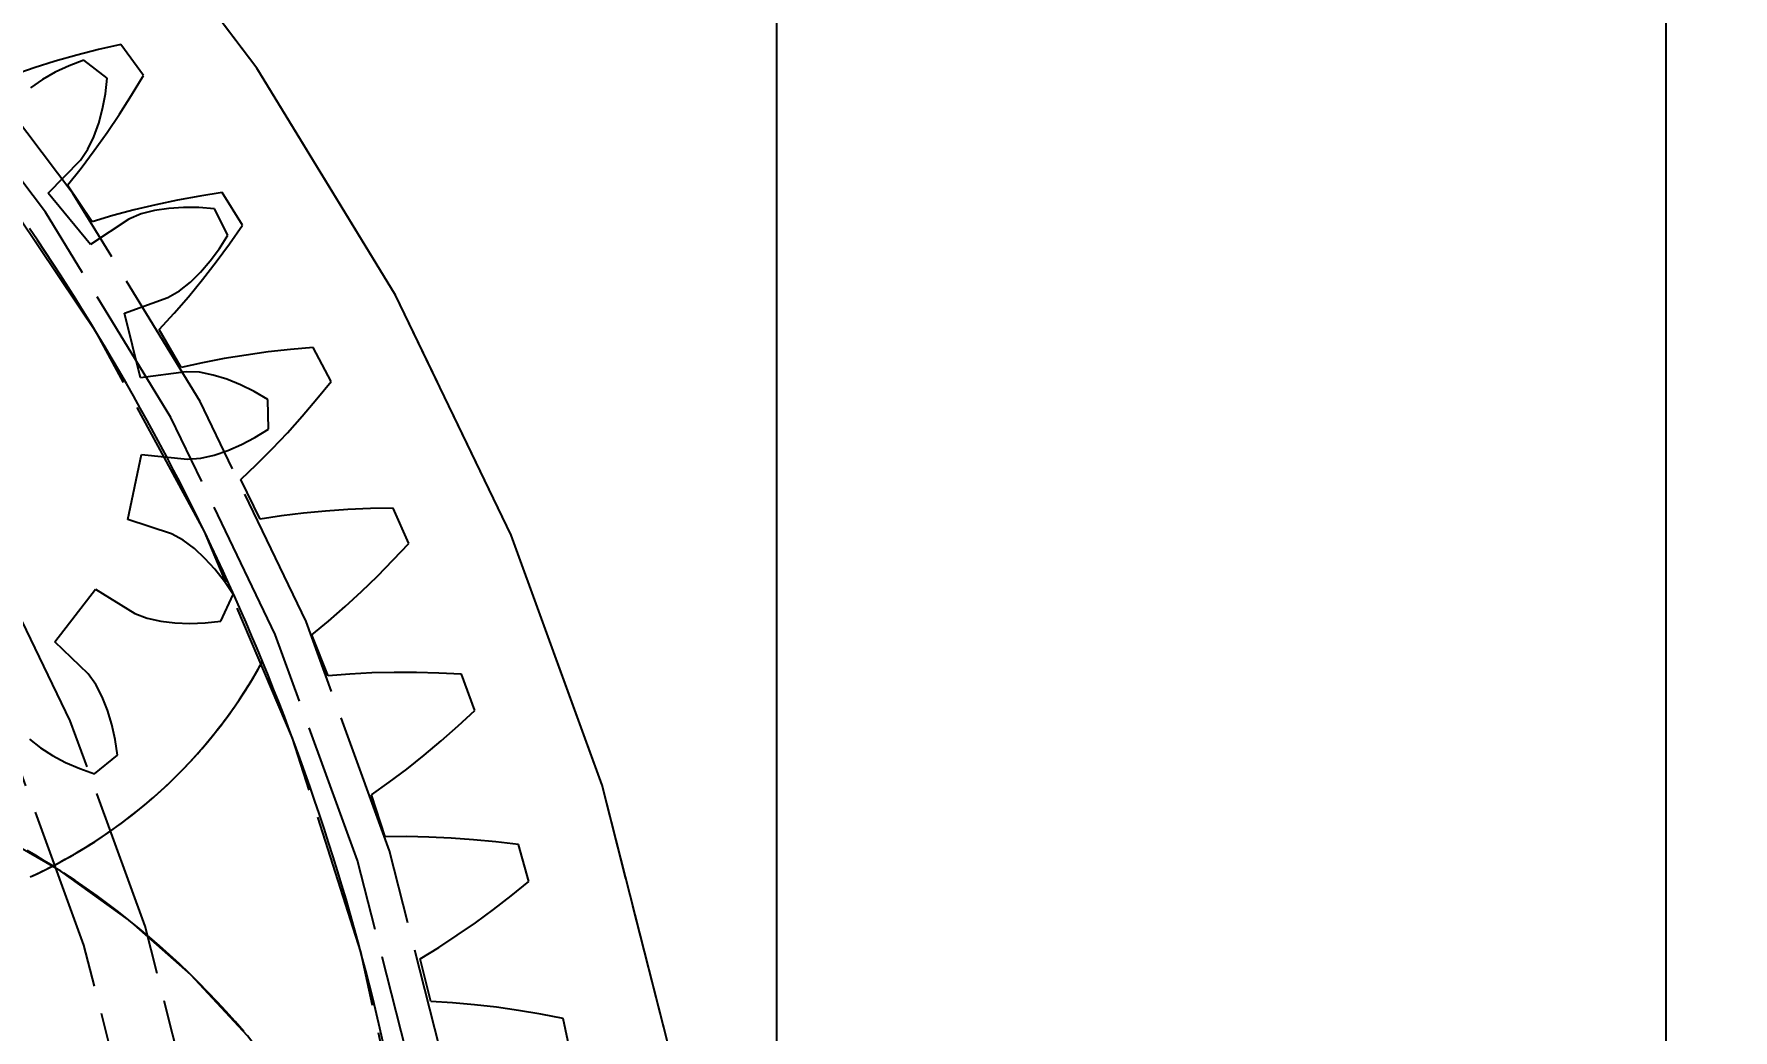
# Model space of a CAD drawing. Header units: millimetres. Extents: x -9 to 234, y -53 to 196.
# Drawn here: x 43.08 to 58.35, y 150.57 to 159.53 of the extents above; entities that cross this region are included whole.
import ezdxf

# ---------------------------------------------------------------- set-up
doc = ezdxf.new("R2010")
doc.units = ezdxf.units.MM
doc.linetypes.add('DASHED', pattern=[1.524, 1.27, -0.254])
for name, color, linetype in [('DIMS', 3, 'CONTINUOUS'), ('HIDDEN', 8, 'DASHED'), ('VISIBLE', 7, 'CONTINUOUS')]:
    doc.layers.add(name, color=color, linetype=linetype)
doc.styles.add('OpenSansCondensed-Light', font='OpenSansCondensed-Light.ttf')
doc.dimstyles.new('EZDXF', dxfattribs={"dimtxt": 0.25, "dimasz": 0.175, "dimexe": 0.375, "dimexo": 0.125, "dimgap": 0.1, "dimtad": 1, "dimlfac": 100, "dimzin": 12, "dimdsep": 46, "dimtxsty": 'OpenSansCondensed-Light', "dimblk": 'ARCHTICK', "dimcen": 2.5, "dimazin": 3, "dimtfac": 0.5, "dimtmove": 2, "dimatfit": 3})

# ---------------------------------------------------------------- blocks, each defined once
blk = doc.blocks.new('_ARCHTICK')
at = {"color": 0, "linetype": 'BYBLOCK', "const_width": 0.15}
blk.add_lwpolyline([(-0.5, -0.5), (0.5, 0.5)], dxfattribs=at)

msp = doc.modelspace()

# ---------------------------------------------------------------- linework, layer by layer
at = {"layer": 'HIDDEN'}
for points in [[(49.75, 187.1), (49.75, 81.6)], [(49.25, 145.7), (49.13074, 148.08963), (48.77414, 150.45551), (48.18375, 152.77412), (47.36543, 155.02244), (46.32732, 157.1781), (45.07973, 159.21968), (43.63507, 161.1269), (42.00768, 162.8808), (40.21376, 164.46396), (38.27111, 165.86062), (36.19906, 167.05692), (34.01818, 168.04097), (31.75017, 168.80298), (29.41756, 169.33539), (27.04352, 169.63289), (24.65166, 169.69254), (22.26575, 169.51374), (19.9095, 169.09827), (17.60632, 168.45026), (15.37911, 167.57614), (13.25, 166.48461)], [(49.25, 145.7), (49.13074, 148.08963), (48.77414, 150.45551), (48.18375, 152.77412), (47.36543, 155.02244), (46.32732, 157.1781), (45.07973, 159.21968), (43.63507, 161.1269), (42.00768, 162.8808), (40.21376, 164.46396), (38.27111, 165.86062), (36.19906, 167.05692), (34.01818, 168.04097), (31.75017, 168.80298), (29.41756, 169.33539), (27.04352, 169.63289), (24.65166, 169.69254), (22.26575, 169.51374), (19.9095, 169.09827), (17.60632, 168.45026), (15.37911, 167.57614), (13.25, 166.48461)], [(49.25, 145.7), (49.13074, 148.08963), (48.77414, 150.45551), (48.18375, 152.77412), (47.36543, 155.02244), (46.32732, 157.1781), (45.07973, 159.21968), (43.63507, 161.1269), (42.00768, 162.8808), (40.21376, 164.46396), (38.27111, 165.86062), (36.19906, 167.05692), (34.01818, 168.04097), (31.75017, 168.80298), (29.41756, 169.33539), (27.04352, 169.63289), (24.65166, 169.69254), (22.26575, 169.51374), (19.9095, 169.09827), (17.60632, 168.45026), (15.37911, 167.57614), (13.25, 166.48461)], [(49.25, 145.7), (49.13074, 148.08963), (48.77414, 150.45551), (48.18375, 152.77412), (47.36543, 155.02244), (46.32732, 157.1781), (45.07973, 159.21968), (43.63507, 161.1269), (42.00768, 162.8808), (40.21376, 164.46396), (38.27111, 165.86062), (36.19906, 167.05692), (34.01818, 168.04097), (31.75017, 168.80298), (29.41756, 169.33539), (27.04352, 169.63289), (24.65166, 169.69254), (22.26575, 169.51374), (19.9095, 169.09827), (17.60632, 168.45026), (15.37911, 167.57614), (13.25, 166.48461)], [(49.25, 145.7), (49.13074, 148.08963), (48.77414, 150.45551), (48.18375, 152.77412), (47.36543, 155.02244), (46.32732, 157.1781), (45.07973, 159.21968), (43.63507, 161.1269), (42.00768, 162.8808), (40.21376, 164.46396), (38.27111, 165.86062), (36.19906, 167.05692), (34.01818, 168.04097), (31.75017, 168.80298), (29.41756, 169.33539), (27.04352, 169.63289), (24.65166, 169.69254), (22.26575, 169.51374), (19.9095, 169.09827), (17.60632, 168.45026), (15.37911, 167.57614), (13.25, 166.48461)], [(47.25, 145.7), (47.14068, 147.89049), (46.81379, 150.05922), (46.2726, 152.18461), (45.52248, 154.24557), (44.57087, 156.22159), (43.42725, 158.09304), (42.10298, 159.84133), (40.61121, 161.44907), (38.96678, 162.90029), (37.18602, 164.18057), (35.28663, 165.27718), (33.2875, 166.17922), (31.20849, 166.87773), (29.07026, 167.36577), (26.89406, 167.63848), (24.70152, 167.69316), (22.51444, 167.52926), (20.35454, 167.14841), (18.24329, 166.5544), (16.20168, 165.75313), (14.25, 164.75256), (12.40764, 163.56264)], [(47.25, 145.7), (47.14068, 147.89049), (46.81379, 150.05922), (46.2726, 152.18461), (45.52248, 154.24557), (44.57087, 156.22159), (43.42725, 158.09304), (42.10298, 159.84133), (40.61121, 161.44907), (38.96678, 162.90029), (37.18602, 164.18057), (35.28663, 165.27718), (33.2875, 166.17922), (31.20849, 166.87773), (29.07026, 167.36577), (26.89406, 167.63848), (24.70152, 167.69316), (22.51444, 167.52926), (20.35454, 167.14841), (18.24329, 166.5544), (16.20168, 165.75313), (14.25, 164.75256), (12.40764, 163.56264)], [(46.95, 145.7), (46.84217, 147.86062), (46.51974, 149.99977), (45.98593, 152.09619), (45.24603, 154.12904), (44.30741, 156.07811), (43.17938, 157.92405), (41.87316, 159.64849), (40.40174, 161.23431), (38.77973, 162.66574), (37.02325, 163.92856), (35.14977, 165.01022), (33.1779, 165.89996), (31.12724, 166.58895), (29.01817, 167.07033), (26.87164, 167.33932), (24.709, 167.39326), (22.55174, 167.23159), (20.4213, 166.85594), (18.33884, 166.27002), (16.32507, 165.47968), (14.4, 164.49275), (12.58276, 163.31905)], [(46.95, 145.7), (46.84217, 147.86062), (46.51974, 149.99977), (45.98593, 152.09619), (45.24603, 154.12904), (44.30741, 156.07811), (43.17938, 157.92405), (41.87316, 159.64849), (40.40174, 161.23431), (38.77973, 162.66574), (37.02325, 163.92856), (35.14977, 165.01022), (33.1779, 165.89996), (31.12724, 166.58895), (29.01817, 167.07033), (26.87164, 167.33932), (24.709, 167.39326), (22.55174, 167.23159), (20.4213, 166.85594), (18.33884, 166.27002), (16.32507, 165.47968), (14.4, 164.49275), (12.58276, 163.31905)], [(46.95, 145.7), (46.84217, 147.86062), (46.51974, 149.99977), (45.98593, 152.09619), (45.24603, 154.12904), (44.30741, 156.07811), (43.17938, 157.92405), (41.87316, 159.64849), (40.40174, 161.23431), (38.77973, 162.66574), (37.02325, 163.92856), (35.14977, 165.01022), (33.1779, 165.89996), (31.12724, 166.58895), (29.01817, 167.07033), (26.87164, 167.33932), (24.709, 167.39326), (22.55174, 167.23159), (20.4213, 166.85594), (18.33884, 166.27002), (16.32507, 165.47968), (14.4, 164.49275), (12.58276, 163.31905)], [(46.95, 145.7), (46.84217, 147.86062), (46.51974, 149.99977), (45.98593, 152.09619), (45.24603, 154.12904), (44.30741, 156.07811), (43.17938, 157.92405), (41.87316, 159.64849), (40.40174, 161.23431), (38.77973, 162.66574), (37.02325, 163.92856), (35.14977, 165.01022), (33.1779, 165.89996), (31.12724, 166.58895), (29.01817, 167.07033), (26.87164, 167.33932), (24.709, 167.39326), (22.55174, 167.23159), (20.4213, 166.85594), (18.33884, 166.27002), (16.32507, 165.47968), (14.4, 164.49275), (12.58276, 163.31905)], [(44.95, 145.7), (44.85211, 147.66149), (44.5594, 149.60348), (44.07478, 151.50668), (43.40308, 153.35217), (42.55096, 155.1216), (41.5269, 156.79741), (40.34108, 158.36292), (39.00527, 159.80258), (37.53275, 161.10208), (35.93816, 162.24851), (34.23735, 163.23047), (32.44722, 164.03821), (30.58556, 164.6637), (28.67087, 165.10071), (26.72218, 165.34491), (24.75887, 165.39388), (22.80043, 165.24711), (20.86634, 164.90608), (18.97581, 164.37417), (17.14764, 163.65667), (15.4, 162.7607), (13.75025, 161.69518)], [(44.95, 145.7), (44.85211, 147.66149), (44.5594, 149.60348), (44.07478, 151.50668), (43.40308, 153.35217), (42.55096, 155.1216), (41.5269, 156.79741), (40.34108, 158.36292), (39.00527, 159.80258), (37.53275, 161.10208), (35.93816, 162.24851), (34.23735, 163.23047), (32.44722, 164.03821), (30.58556, 164.6637), (28.67087, 165.10071), (26.72218, 165.34491), (24.75887, 165.39388), (22.80043, 165.24711), (20.86634, 164.90608), (18.97581, 164.37417), (17.14764, 163.65667), (15.4, 162.7607), (13.75025, 161.69518)], [(44.95, 145.7), (44.85211, 147.66149), (44.5594, 149.60348), (44.07478, 151.50668), (43.40308, 153.35217), (42.55096, 155.1216), (41.5269, 156.79741), (40.34108, 158.36292), (39.00527, 159.80258), (37.53275, 161.10208), (35.93816, 162.24851), (34.23735, 163.23047), (32.44722, 164.03821), (30.58556, 164.6637), (28.67087, 165.10071), (26.72218, 165.34491), (24.75887, 165.39388), (22.80043, 165.24711), (20.86634, 164.90608), (18.97581, 164.37417), (17.14764, 163.65667), (15.4, 162.7607), (13.75025, 161.69518)], [(44.95, 145.7), (44.85211, 147.66149), (44.5594, 149.60348), (44.07478, 151.50668), (43.40308, 153.35217), (42.55096, 155.1216), (41.5269, 156.79741), (40.34108, 158.36292), (39.00527, 159.80258), (37.53275, 161.10208), (35.93816, 162.24851), (34.23735, 163.23047), (32.44722, 164.03821), (30.58556, 164.6637), (28.67087, 165.10071), (26.72218, 165.34491), (24.75887, 165.39388), (22.80043, 165.24711), (20.86634, 164.90608), (18.97581, 164.37417), (17.14764, 163.65667), (15.4, 162.7607), (13.75025, 161.69518)], [(44.375, 145.7), (44.27996, 147.60424), (43.9958, 149.48954), (43.52533, 151.33719), (42.87323, 153.12882), (42.04599, 154.84661), (41.05182, 156.4735), (39.9006, 157.99331), (38.60378, 159.39095), (37.17424, 160.65253), (35.6262, 161.7655), (33.97503, 162.7188), (32.23715, 163.50296), (30.42982, 164.11019), (28.57102, 164.53445), (26.67921, 164.77152), (24.7732, 164.81906), (22.87193, 164.67657), (20.99429, 164.3455), (19.15894, 163.82911), (17.38413, 163.13255), (15.6875, 162.26274), (14.0859, 161.22831), (12.59526, 160.03957)], [(44.375, 145.7), (44.27996, 147.60424), (43.9958, 149.48954), (43.52533, 151.33719), (42.87323, 153.12882), (42.04599, 154.84661), (41.05182, 156.4735), (39.9006, 157.99331), (38.60378, 159.39095), (37.17424, 160.65253), (35.6262, 161.7655), (33.97503, 162.7188), (32.23715, 163.50296), (30.42982, 164.11019), (28.57102, 164.53445), (26.67921, 164.77152), (24.7732, 164.81906), (22.87193, 164.67657), (20.99429, 164.3455), (19.15894, 163.82911), (17.38413, 163.13255), (15.6875, 162.26274), (14.0859, 161.22831), (12.59526, 160.03957)], [(43.46126, 159.33497), (43.268, 159.28007)], [(43.46126, 159.33497), (43.268, 159.28007)], [(43.65741, 159.38563), (43.46126, 159.33497)], [(43.65741, 159.38563), (43.46126, 159.33497)], [(43.85627, 159.43216), (43.65741, 159.38563)], [(43.85627, 159.43216), (43.65741, 159.38563)], [(44.05971, 159.15215), (43.85627, 159.43216)], [(44.05971, 159.15215), (43.85627, 159.43216)], [(43.07778, 159.22076), (42.89081, 159.15686)], [(43.07778, 159.22076), (42.89081, 159.15686)], [(43.268, 159.28007), (43.07778, 159.22076)], [(43.268, 159.28007), (43.07778, 159.22076)], [(43.26836, 159.18159), (43.15223, 159.11589)], [(43.26836, 159.18159), (43.15223, 159.11589)], [(43.39292, 159.2403), (43.26836, 159.18159)], [(43.39292, 159.2403), (43.26836, 159.18159)], [(43.52515, 159.29198), (43.39292, 159.2403)], [(43.52515, 159.29198), (43.39292, 159.2403)], [(43.73542, 159.12938), (43.52515, 159.29198)], [(43.73542, 159.12938), (43.52515, 159.29198)], [(43.954, 158.97739), (44.05971, 159.15215)], [(43.954, 158.97739), (44.05971, 159.15215)], [(43.15223, 159.11589), (43.04557, 159.04307)], [(43.15223, 159.11589), (43.04557, 159.04307)], [(43.71868, 158.9884), (43.73542, 159.12938)], [(43.71868, 158.9884), (43.73542, 159.12938)], [(43.65882, 158.72415), (43.69319, 158.85307)], [(43.65882, 158.72415), (43.69319, 158.85307)], [(43.69319, 158.85307), (43.71868, 158.9884)], [(43.69319, 158.85307), (43.71868, 158.9884)], [(43.84522, 158.8065), (43.954, 158.97739)], [(43.84522, 158.8065), (43.954, 158.97739)], [(43.61518, 158.60261), (43.65882, 158.72415)], [(43.61518, 158.60261), (43.65882, 158.72415)], [(43.73328, 158.63966), (43.84522, 158.8065)], [(43.73328, 158.63966), (43.84522, 158.8065)], [(43.56131, 158.48998), (43.61518, 158.60261)], [(43.56131, 158.48998), (43.61518, 158.60261)], [(43.61809, 158.47708), (43.73328, 158.63966)], [(43.61809, 158.47708), (43.73328, 158.63966)], [(45.098, 137.43519), (45.78515, 139.33151), (46.29158, 141.28389), (46.61282, 143.27513), (46.74605, 145.2877), (46.69009, 147.30391), (46.44544, 149.306), (46.01425, 151.27636), (45.40032, 153.19764), (44.60905, 155.05293), (43.64739, 156.82591), (42.52383, 158.50097)], [(43.20299, 158.09565), (43.49356, 158.39044)], [(43.20299, 158.09565), (43.49356, 158.39044)], [(43.49356, 158.39044), (43.56131, 158.48998)], [(43.49356, 158.39044), (43.56131, 158.48998)], [(43.49954, 158.31901), (43.61809, 158.47708)], [(43.49954, 158.31901), (43.61809, 158.47708)], [(43.37744, 158.16578), (43.49954, 158.31901)], [(43.37744, 158.16578), (43.49954, 158.31901)], [(43.58369, 157.63265), (43.20299, 158.09565)], [(43.58369, 157.63265), (43.20299, 158.09565)], [(43.59873, 157.83771), (43.37744, 158.16578)], [(43.59873, 157.83771), (43.37744, 158.16578)], [(44.76886, 158.1008), (44.56723, 158.06825)], [(44.76886, 158.1008), (44.56723, 158.06825)], [(44.95227, 157.80728), (44.76886, 158.1008)], [(44.95227, 157.80728), (44.76886, 158.1008)], [(43.97751, 157.94422), (43.78654, 157.89352)], [(43.97751, 157.94422), (43.78654, 157.89352)], [(44.1714, 157.99011), (43.97751, 157.94422)], [(44.1714, 157.99011), (43.97751, 157.94422)], [(44.16075, 157.9391), (44.03983, 157.90801)], [(44.16075, 157.9391), (44.03983, 157.90801)], [(44.28844, 157.95842), (44.16075, 157.9391)], [(44.28844, 157.95842), (44.16075, 157.9391)], [(44.36803, 158.0314), (44.1714, 157.99011)], [(44.36803, 158.0314), (44.1714, 157.99011)], [(44.42157, 157.96723), (44.28844, 157.95842)], [(44.42157, 157.96723), (44.28844, 157.95842)], [(44.56723, 158.06825), (44.36803, 158.0314)], [(44.56723, 158.06825), (44.36803, 158.0314)], [(44.55927, 157.96609), (44.42157, 157.96723)], [(44.55927, 157.96609), (44.42157, 157.96723)], [(44.70083, 157.95527), (44.55927, 157.96609)], [(44.70083, 157.95527), (44.55927, 157.96609)], [(44.81972, 157.71754), (44.70083, 157.95527)], [(44.81972, 157.71754), (44.70083, 157.95527)], [(45.13091, 153.88533), (45.08239, 154.00219), (45.03318, 154.11877), (44.98329, 154.23506), (44.93272, 154.35105), (44.88146, 154.46674), (44.82953, 154.58212), (44.77691, 154.6972), (44.72362, 154.81197), (44.66966, 154.92643), (44.61502, 155.04056), (44.55971, 155.15437), (44.50373, 155.26785), (44.44709, 155.381), (44.38978, 155.49381), (44.33181, 155.60629), (44.27318, 155.71842), (44.21388, 155.83021), (44.15393, 155.94164), (44.09333, 156.05272), (44.03207, 156.16345), (43.97017, 156.2738), (43.90761, 156.3838), (43.84441, 156.49342), (43.78056, 156.60267), (43.71608, 156.71154), (43.65095, 156.82003), (43.58518, 156.92813), (43.51878, 157.03585), (43.45175, 157.14317), (43.38409, 157.2501), (43.3158, 157.35663), (43.24688, 157.46275), (43.17734, 157.56847), (43.10718, 157.67377), (43.0364, 157.77866)], [(43.92908, 157.86077), (43.58369, 157.63265)], [(43.92908, 157.86077), (43.58369, 157.63265)], [(43.78654, 157.89352), (43.59873, 157.83771)], [(43.78654, 157.89352), (43.59873, 157.83771)], [(44.03983, 157.90801), (43.92908, 157.86077)], [(44.03983, 157.90801), (43.92908, 157.86077)], [(44.83463, 157.64032), (44.95227, 157.80728)], [(44.83463, 157.64032), (44.95227, 157.80728)], [(44.71418, 157.47744), (44.83463, 157.64032)], [(44.71418, 157.47744), (44.83463, 157.64032)], [(44.74347, 157.59779), (44.81972, 157.71754)], [(44.74347, 157.59779), (44.81972, 157.71754)], [(44.57489, 157.38568), (44.66179, 157.48692)], [(44.57489, 157.38568), (44.66179, 157.48692)], [(44.59088, 157.31881), (44.71418, 157.47744)], [(44.59088, 157.31881), (44.71418, 157.47744)], [(44.66179, 157.48692), (44.74347, 157.59779)], [(44.66179, 157.48692), (44.74347, 157.59779)], [(44.46463, 157.16466), (44.59088, 157.31881)], [(44.46463, 157.16466), (44.59088, 157.31881)], [(44.48283, 157.29511), (44.57489, 157.38568)], [(44.48283, 157.29511), (44.57489, 157.38568)], [(44.2812, 157.15672), (44.38543, 157.21701)], [(44.2812, 157.15672), (44.38543, 157.21701)], [(44.33534, 157.01525), (44.46463, 157.16466)], [(44.33534, 157.01525), (44.46463, 157.16466)], [(44.38543, 157.21701), (44.48283, 157.29511)], [(44.38543, 157.21701), (44.48283, 157.29511)], [(43.8915, 157.0172), (44.2812, 157.15672)], [(43.8915, 157.0172), (44.2812, 157.15672)], [(44.03361, 156.43486), (43.8915, 157.0172)], [(44.03361, 156.43486), (43.8915, 157.0172)], [(44.20286, 156.87091), (44.33534, 157.01525)], [(44.20286, 156.87091), (44.33534, 157.01525)], [(44.40072, 156.5282), (44.20286, 156.87091)], [(44.40072, 156.5282), (44.20286, 156.87091)], [(45.58635, 156.70903), (45.38294, 156.69062)], [(45.58635, 156.70903), (45.38294, 156.69062)], [(45.74884, 156.40343), (45.58635, 156.70903)], [(45.74884, 156.40343), (45.58635, 156.70903)], [(44.59196, 156.57077), (44.40072, 156.5282)], [(44.59196, 156.57077), (44.40072, 156.5282)], [(44.786, 156.60803), (44.59196, 156.57077)], [(44.786, 156.60803), (44.59196, 156.57077)], [(44.98263, 156.64028), (44.786, 156.60803)], [(44.98263, 156.64028), (44.786, 156.60803)], [(45.18165, 156.66776), (44.98263, 156.64028)], [(45.18165, 156.66776), (44.98263, 156.64028)], [(45.38294, 156.69062), (45.18165, 156.66776)], [(45.38294, 156.69062), (45.18165, 156.66776)], [(44.44378, 156.49054), (44.03361, 156.43486)], [(44.44378, 156.49054), (44.03361, 156.43486)], [(44.56405, 156.48504), (44.44378, 156.49054)], [(44.56405, 156.48504), (44.44378, 156.49054)], [(44.68648, 156.46059), (44.56405, 156.48504)], [(44.68648, 156.46059), (44.56405, 156.48504)], [(44.80991, 156.4226), (44.68648, 156.46059)], [(44.80991, 156.4226), (44.68648, 156.46059)], [(44.93369, 156.37278), (44.80991, 156.4226)], [(44.93369, 156.37278), (44.80991, 156.4226)], [(45.61983, 156.24508), (45.74884, 156.40343)], [(45.61983, 156.24508), (45.74884, 156.40343)], [(45.05725, 156.312), (44.93369, 156.37278)], [(45.05725, 156.312), (44.93369, 156.37278)], [(45.1801, 156.24083), (45.05725, 156.312)], [(45.1801, 156.24083), (45.05725, 156.312)], [(45.18407, 155.97506), (45.1801, 156.24083)], [(45.18407, 155.97506), (45.1801, 156.24083)], [(45.48832, 156.091), (45.61983, 156.24508)], [(45.48832, 156.091), (45.61983, 156.24508)], [(45.06341, 155.90025), (45.18407, 155.97506)], [(45.06341, 155.90025), (45.18407, 155.97506)], [(45.21756, 155.79639), (45.35425, 155.94136)], [(45.21756, 155.79639), (45.35425, 155.94136)], [(45.35425, 155.94136), (45.48832, 156.091)], [(45.35425, 155.94136), (45.48832, 156.091)], [(44.81949, 155.7823), (44.94172, 155.8358)], [(44.81949, 155.7823), (44.94172, 155.8358)], [(44.94172, 155.8358), (45.06341, 155.90025)], [(44.94172, 155.8358), (45.06341, 155.90025)], [(45.07816, 155.65636), (45.21756, 155.79639)], [(45.07816, 155.65636), (45.21756, 155.79639)], [(43.91928, 155.16049), (44.04391, 155.74682)], [(43.91928, 155.16049), (44.04391, 155.74682)], [(44.04391, 155.74682), (44.45555, 155.70343)], [(44.04391, 155.74682), (44.45555, 155.70343)], [(44.45555, 155.70343), (44.57561, 155.71253)], [(44.45555, 155.70343), (44.57561, 155.71253)], [(44.57561, 155.71253), (44.69726, 155.74063)], [(44.57561, 155.71253), (44.69726, 155.74063)], [(44.69726, 155.74063), (44.81949, 155.7823)], [(44.69726, 155.74063), (44.81949, 155.7823)], [(44.93593, 155.52161), (45.07816, 155.65636)], [(44.93593, 155.52161), (45.07816, 155.65636)], [(45.10941, 155.16594), (44.93593, 155.52161)], [(45.10941, 155.16594), (44.93593, 155.52161)], [(45.30315, 155.19506), (45.10941, 155.16594)], [(45.30315, 155.19506), (45.10941, 155.16594)], [(45.49932, 155.2187), (45.30315, 155.19506)], [(45.49932, 155.2187), (45.30315, 155.19506)], [(45.69772, 155.23716), (45.49932, 155.2187)], [(45.69772, 155.23716), (45.49932, 155.2187)], [(45.89817, 155.25068), (45.69772, 155.23716)], [(45.89817, 155.25068), (45.69772, 155.23716)], [(46.10056, 155.25945), (45.89817, 155.25068)], [(46.10056, 155.25945), (45.89817, 155.25068)], [(46.30476, 155.26362), (46.10056, 155.25945)], [(46.30476, 155.26362), (46.10056, 155.25945)], [(46.44554, 154.94743), (46.30476, 155.26362)], [(46.44554, 154.94743), (46.30476, 155.26362)], [(44.31298, 155.03269), (43.91928, 155.16049)], [(44.31298, 155.03269), (43.91928, 155.16049)], [(44.41896, 154.97555), (44.31298, 155.03269)], [(44.41896, 154.97555), (44.31298, 155.03269)], [(44.51866, 154.9004), (44.41896, 154.97555)], [(44.51866, 154.9004), (44.41896, 154.97555)], [(44.61338, 154.81262), (44.51866, 154.9004)], [(44.61338, 154.81262), (44.51866, 154.9004)], [(46.3058, 154.79847), (46.44554, 154.94743)], [(46.3058, 154.79847), (46.44554, 154.94743)], [(44.70328, 154.71402), (44.61338, 154.81262)], [(44.70328, 154.71402), (44.61338, 154.81262)], [(46.16386, 154.65393), (46.3058, 154.79847)], [(46.16386, 154.65393), (46.3058, 154.79847)], [(44.78824, 154.60565), (44.70328, 154.71402)], [(44.78824, 154.60565), (44.70328, 154.71402)], [(44.86804, 154.48823), (44.78824, 154.60565)], [(44.86804, 154.48823), (44.78824, 154.60565)], [(46.01968, 154.51401), (46.16386, 154.65393)], [(46.01968, 154.51401), (46.16386, 154.65393)], [(43.26334, 154.06192), (43.63002, 154.53611)], [(43.26334, 154.06192), (43.63002, 154.53611)], [(43.63002, 154.53611), (43.98208, 154.31842)], [(43.63002, 154.53611), (43.98208, 154.31842)], [(44.75631, 154.24705), (44.86804, 154.48823)], [(44.75631, 154.24705), (44.86804, 154.48823)], [(45.87321, 154.37893), (46.01968, 154.51401)], [(45.87321, 154.37893), (46.01968, 154.51401)], [(43.98208, 154.31842), (44.09419, 154.27452)], [(43.98208, 154.31842), (44.09419, 154.27452)], [(44.09419, 154.27452), (44.21598, 154.24706)], [(44.09419, 154.27452), (44.21598, 154.24706)], [(45.72438, 154.24896), (45.87321, 154.37893)], [(45.72438, 154.24896), (45.87321, 154.37893)], [(44.21598, 154.24706), (44.34419, 154.23156)], [(44.21598, 154.24706), (44.34419, 154.23156)], [(44.34419, 154.23156), (44.47753, 154.22674)], [(44.34419, 154.23156), (44.47753, 154.22674)], [(44.47753, 154.22674), (44.61513, 154.232)], [(44.47753, 154.22674), (44.61513, 154.232)], [(44.61513, 154.232), (44.75631, 154.24705)], [(44.61513, 154.232), (44.75631, 154.24705)], [(45.5731, 154.12447), (45.72438, 154.24896)], [(45.5731, 154.12447), (45.72438, 154.24896)], [(45.72134, 153.75755), (45.5731, 154.12447)], [(45.72134, 153.75755), (45.5731, 154.12447)], [(43.5626, 153.77596), (43.26334, 154.06192)], [(43.5626, 153.77596), (43.26334, 154.06192)], [(43.06329, 151.959), (43.13555, 151.99298), (43.20719, 152.02823), (43.2782, 152.06475), (43.34855, 152.10252), (43.41821, 152.14153), (43.48718, 152.18177), (43.55542, 152.22324), (43.62291, 152.2659), (43.68963, 152.30976), (43.75557, 152.35479), (43.8207, 152.40099), (43.88499, 152.44833), (43.94844, 152.49681), (44.01102, 152.5464), (44.0727, 152.5971), (44.13348, 152.64889), (44.19333, 152.70174), (44.25223, 152.75565), (44.31017, 152.81059), (44.36712, 152.86656), (44.42307, 152.92353), (44.478, 152.98148), (44.53189, 153.04039), (44.58473, 153.10025), (44.6365, 153.16104), (44.68719, 153.22274), (44.73677, 153.28533), (44.78523, 153.34879), (44.83256, 153.4131), (44.87874, 153.47824), (44.92375, 153.54419), (44.96759, 153.61092), (45.01024, 153.67843), (45.05168, 153.74667), (45.09191, 153.81565), (45.13091, 153.88533)], [(43.24497, 152.04746), (43.28259, 152.06706), (43.32002, 152.08701), (43.35727, 152.10731), (43.39432, 152.12797), (43.43117, 152.14897), (43.46783, 152.17032), (43.50428, 152.19201), (43.54053, 152.21405), (43.57657, 152.23643), (43.61239, 152.25914), (43.648, 152.2822), (43.68339, 152.30558), (43.71856, 152.3293), (43.7535, 152.35335), (43.78822, 152.37773), (43.8227, 152.40244), (43.85695, 152.42746), (43.89096, 152.45282), (43.92473, 152.47848), (43.95826, 152.50447), (43.99154, 152.53077), (44.02457, 152.55739), (44.05735, 152.58431), (44.08988, 152.61155), (44.12214, 152.63908), (44.15415, 152.66692), (44.18589, 152.69507), (44.21736, 152.7235), (44.24857, 152.75224), (44.2795, 152.78127), (44.31016, 152.81059), (44.34054, 152.84019), (44.37064, 152.87008), (44.40045, 152.90025), (44.42998, 152.93071), (44.45923, 152.96144), (44.48818, 152.99244), (44.51683, 153.02372), (44.5452, 153.05526), (44.57326, 153.08707), (44.60102, 153.11914), (44.62848, 153.15148), (44.65563, 153.18407), (44.68248, 153.21691), (44.70901, 153.25001), (44.73523, 153.28336), (44.76113, 153.31695), (44.78672, 153.35078), (44.81199, 153.38486), (44.83693, 153.41917), (44.86155, 153.45371), (44.88584, 153.48849), (44.90981, 153.52349), (44.93344, 153.55871), (44.95674, 153.59416), (44.97971, 153.62983), (45.00233, 153.66571), (45.02462, 153.7018), (45.04657, 153.7381), (45.06817, 153.77461), (45.08943, 153.81132), (45.11034, 153.84822), (45.13091, 153.88533)], [(46.21676, 150.45866), (46.18686, 150.58855), (46.15615, 150.71825), (46.12464, 150.84776), (46.09232, 150.97707), (46.05921, 151.10618), (46.02529, 151.23509), (45.99058, 151.36377), (45.95507, 151.49225), (45.91876, 151.62049), (45.88166, 151.74851), (45.84377, 151.8763), (45.80508, 152.00385), (45.76561, 152.13116), (45.72534, 152.25822), (45.68429, 152.38503), (45.64246, 152.51159), (45.59984, 152.63788), (45.55643, 152.7639), (45.51225, 152.88965), (45.46729, 153.01513), (45.42155, 153.14033), (45.37504, 153.26524), (45.32775, 153.38985), (45.27969, 153.51418), (45.23087, 153.6382), (45.18127, 153.76192), (45.13091, 153.88533)], [(43.63329, 153.67849), (43.5626, 153.77596)], [(43.63329, 153.67849), (43.5626, 153.77596)], [(43.69051, 153.56753), (43.63329, 153.67849)], [(43.69051, 153.56753), (43.63329, 153.67849)], [(45.91665, 153.77309), (45.72134, 153.75755)], [(45.91665, 153.77309), (45.72134, 153.75755)], [(46.11399, 153.78299), (45.91665, 153.77309)], [(46.11399, 153.78299), (45.91665, 153.77309)], [(46.31318, 153.78756), (46.11399, 153.78299)], [(46.31318, 153.78756), (46.11399, 153.78299)], [(46.5141, 153.78707), (46.31318, 153.78756)], [(46.5141, 153.78707), (46.31318, 153.78756)], [(46.7166, 153.7817), (46.5141, 153.78707)], [(46.7166, 153.7817), (46.5141, 153.78707)], [(46.92059, 153.77161), (46.7166, 153.7817)], [(46.92059, 153.77161), (46.7166, 153.7817)], [(47.03897, 153.44637), (46.92059, 153.77161)], [(47.03897, 153.44637), (46.92059, 153.77161)], [(43.73777, 153.44734), (43.69051, 153.56753)], [(43.73777, 153.44734), (43.69051, 153.56753)], [(43.77598, 153.31951), (43.73777, 153.44734)], [(43.77598, 153.31951), (43.73777, 153.44734)], [(46.88919, 153.30753), (47.03897, 153.44637)], [(46.88919, 153.30753), (47.03897, 153.44637)], [(43.8055, 153.18501), (43.77598, 153.31951)], [(43.8055, 153.18501), (43.77598, 153.31951)], [(46.73751, 153.17324), (46.88919, 153.30753)], [(46.73751, 153.17324), (46.88919, 153.30753)], [(43.03652, 153.1878), (43.13434, 153.11022)], [(43.03652, 153.1878), (43.13434, 153.11022)], [(43.13434, 153.11022), (43.24313, 153.04062)], [(43.13434, 153.11022), (43.24313, 153.04062)], [(43.24313, 153.04062), (43.36117, 152.97843)], [(43.24313, 153.04062), (43.36117, 152.97843)], [(43.62115, 152.87577), (43.82646, 153.04459)], [(43.62115, 152.87577), (43.82646, 153.04459)], [(43.82646, 153.04459), (43.8055, 153.18501)], [(43.82646, 153.04459), (43.8055, 153.18501)], [(46.42839, 152.91918), (46.58392, 153.04372)], [(46.42839, 152.91918), (46.58392, 153.04372)], [(46.58392, 153.04372), (46.73751, 153.17324)], [(46.58392, 153.04372), (46.73751, 153.17324)], [(43.36117, 152.97843), (43.48742, 152.92347)], [(43.36117, 152.97843), (43.48742, 152.92347)], [(43.48742, 152.92347), (43.62115, 152.87577)], [(43.48742, 152.92347), (43.62115, 152.87577)], [(46.27086, 152.79992), (46.42839, 152.91918)], [(46.27086, 152.79992), (46.42839, 152.91918)], [(46.11125, 152.68628), (46.27086, 152.79992)], [(46.11125, 152.68628), (46.27086, 152.79992)], [(46.23354, 152.30992), (46.11125, 152.68628)], [(46.23354, 152.30992), (46.11125, 152.68628)], [(46.75, 145.7), (46.71273, 146.44676), (46.60129, 147.1861), (46.4168, 147.91066), (46.16107, 148.61326), (45.83666, 149.2869), (45.44679, 149.9249), (44.99533, 150.52091), (44.48678, 151.069), (43.92617, 151.56374), (43.3191, 152.00019), (42.67158, 152.37404)], [(46.42945, 152.3118), (46.23354, 152.30992)], [(46.42945, 152.3118), (46.23354, 152.30992)], [(46.627, 152.3079), (46.42945, 152.3118)], [(46.627, 152.3079), (46.42945, 152.3118)], [(46.82604, 152.29857), (46.627, 152.3079)], [(46.82604, 152.29857), (46.627, 152.3079)], [(47.02642, 152.28406), (46.82604, 152.29857)], [(47.02642, 152.28406), (46.82604, 152.29857)], [(47.22806, 152.26458), (47.02642, 152.28406)], [(47.22806, 152.26458), (47.02642, 152.28406)], [(43.24497, 152.04746), (43.16873, 152.0948), (43.09194, 152.14124), (43.01459, 152.18674)], [(47.43085, 152.24029), (47.22806, 152.26458)], [(47.43085, 152.24029), (47.22806, 152.26458)], [(47.52626, 151.90758), (47.43085, 152.24029)], [(47.52626, 151.90758), (47.43085, 152.24029)], [(43.04283, 151.94967), (43.07686, 151.96526), (43.11075, 151.98114), (43.14451, 151.9973), (43.17814, 152.01374), (43.21162, 152.03046), (43.24497, 152.04746)], [(44.96337, 150.55874), (44.88482, 150.64962), (44.80483, 150.73924), (44.7234, 150.82756), (44.64058, 150.91456), (44.55637, 151.00023), (44.4708, 151.08454), (44.38389, 151.16746), (44.29567, 151.24898), (44.20615, 151.32908), (44.11536, 151.40774), (44.02332, 151.48493), (43.93005, 151.56064), (43.83559, 151.63484), (43.73995, 151.70753), (43.64316, 151.77867), (43.54524, 151.84825), (43.44621, 151.91625), (43.34612, 151.98266), (43.24497, 152.04746)], [(47.36715, 151.77952), (47.52626, 151.90758)], [(47.36715, 151.77952), (47.52626, 151.90758)], [(47.20648, 151.65615), (47.36715, 151.77952)], [(47.20648, 151.65615), (47.36715, 151.77952)], [(46.88038, 151.42427), (47.04422, 151.53765)], [(46.88038, 151.42427), (47.04422, 151.53765)], [(47.04422, 151.53765), (47.20648, 151.65615)], [(47.04422, 151.53765), (47.20648, 151.65615)], [(46.71491, 151.31628), (46.88038, 151.42427)], [(46.71491, 151.31628), (46.88038, 151.42427)], [(46.54777, 151.21405), (46.71491, 151.31628)], [(46.54777, 151.21405), (46.71491, 151.31628)], [(46.64351, 150.83008), (46.54777, 151.21405)], [(46.64351, 150.83008), (46.54777, 151.21405)], [(46.83908, 150.81829), (46.64351, 150.83008)], [(46.83908, 150.81829), (46.64351, 150.83008)], [(47.03587, 150.80062), (46.83908, 150.81829)], [(47.03587, 150.80062), (46.83908, 150.81829)], [(47.23377, 150.77743), (47.03587, 150.80062)], [(47.23377, 150.77743), (47.03587, 150.80062)], [(47.43266, 150.74897), (47.23377, 150.77743)], [(47.43266, 150.74897), (47.23377, 150.77743)], [(47.63245, 150.71547), (47.43266, 150.74897)], [(47.63245, 150.71547), (47.43266, 150.74897)], [(47.83305, 150.6771), (47.63245, 150.71547)], [(47.83305, 150.6771), (47.63245, 150.71547)], [(47.90501, 150.33855), (47.83305, 150.6771)], [(47.90501, 150.33855), (47.83305, 150.6771)]]:
    msp.add_lwpolyline(points, dxfattribs=at)
at = {"layer": 'VISIBLE'}
for points in [[(49.75, 187.1), (49.75, 81.6)], [(49.25, 145.7), (49.13074, 148.08963), (48.77414, 150.45551), (48.18375, 152.77412), (47.36543, 155.02244), (46.32732, 157.1781), (45.07973, 159.21968), (43.63507, 161.1269), (42.00768, 162.8808), (40.21376, 164.46396), (38.27111, 165.86062), (36.19906, 167.05692), (34.01818, 168.04097), (31.75017, 168.80298), (29.41756, 169.33539), (27.04352, 169.63289), (24.65166, 169.69254), (22.26575, 169.51374), (19.9095, 169.09827), (17.60632, 168.45026), (15.37911, 167.57614), (13.25, 166.48461)]]:
    msp.add_lwpolyline(points, dxfattribs=at)

# ---------------------------------------------------------------- dimensions: what is measured, and where the dimension line sits
at = {"layer": 'DIMS'}
msp.add_linear_dim(base=(57.75, 80.6), p1=(49.75, 80.6), p2=(49.75, 188.1), angle=90, dimstyle='EZDXF', override={"dimtxt": 1.6, "dimasz": 1, "dimexe": 0.6, "dimexo": 0.5, "dimdec": 2}, dxfattribs=at).render()

doc.saveas('drawing.dxf')
